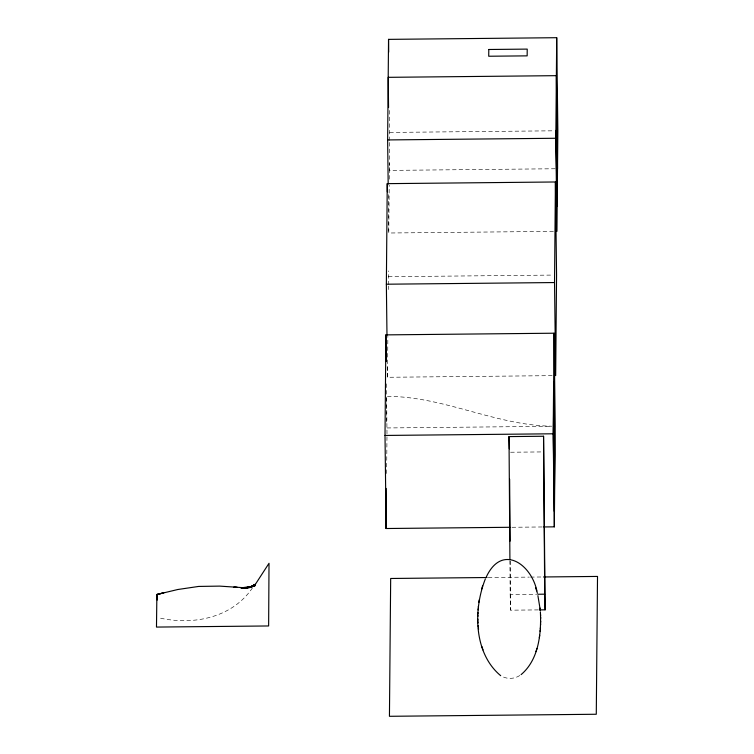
<?xml version="1.0" encoding="UTF-8"?>
<svg xmlns="http://www.w3.org/2000/svg" width="754" height="754" viewBox="0 0 754 754"><rect width="100%" height="100%" fill="white"/><g stroke="black" fill="none" stroke-linecap="round" stroke-linejoin="round"><path stroke-width="0.57" stroke-dasharray="3.77 2.83" d="M386.434 422.014L386.651 396.378C443.286 396.208 495.227 425.265 551.711 426.198M386.632 473.55L386.981 434.964M386.99 433.795L386.482 382.58M552.135 375.652L387.49 377.283L387.858 336.35M388.272 289.574L388.301 286.068M388.31 284.899L388.319 270.893M553.427 231.374L388.772 233.005L389.205 185.06M389.252 179.207L389.592 141.79M389.601 140.621L389.375 108.001M252.524 587.809C231.864 618.261 192.6 625.622 158.689 617.79M519.817 675.499C514.586 678.939 507.583 679.345 502.032 676.423M389.667 132.431L554.322 130.8M555.161 168.755L389.337 170.404L389.252 163.42M388.385 276.709L553.031 275.078M387.038 427.952L551.692 426.312M510.581 452.23L541.664 451.929M511.985 527.272L542.644 526.961M488.215 577.517L529.346 577.112M530.524 577.093L543.455 576.97M509.921 560.599L510.166 594.529L536.65 594.265M510.166 594.529L510.581 610.184L538.215 609.901M388.31 194.607L388.772 233.005M387.368 366.812L387.49 377.283M510.222 561.042L510.581 610.184"/><path stroke-width="1.13" d="M386.142 488.422L386.142 528.516L509.94 527.291M386.425 496.943L386.142 528.516L385.011 435.444L385.907 334.88L554.077 333.211L555.217 426.283L554.322 526.848L543.738 526.952M386.981 335.398L386.359 284.211L387.254 183.646L555.425 181.978L556.565 275.05L555.67 375.615L554.529 282.552L555.425 181.978M388.178 184.146L387.641 139.933L388.536 39.368L556.706 37.7L557.847 130.762L556.952 231.337L555.811 138.265L556.706 37.7M554.322 526.848L553.182 433.786L554.077 333.211M500.694 675.688C473.606 653.209 473.192 609.468 485.387 578.846M477.885 616.442L477.913 615.17M477.942 613.813L477.979 612.54M521.099 674.623C538.827 659.609 541.381 633.652 540.392 611.928M540.609 624.991L540.637 623.718M540.675 622.361L540.703 621.089M478.111 609.929L478.215 608.685M478.328 607.338L478.432 606.093M540.156 631.437L540.26 630.203M540.364 628.855L540.477 627.601M478.884 602.267L479.252 599.826M539.336 637.705L539.704 635.273M251.101 587.017L255.05 584.67L249.093 587.715L255.012 584.981L248.047 587.781L254.975 585.406L248 587.47L254.937 585.962L240.912 587.903L247.868 587.554L240.865 587.592L247.821 587.988L219.687 586.112L198.679 586.433L177.755 589.515L156.879 594.52L156.483 627.074L268.631 625.961L269.018 563.295L255.286 584.454M481.618 589.138L482.607 585.924M536.971 648.393L535.981 651.607M486.311 576.933C502.513 542.305 532.937 565.368 537.319 593.257M255.163 584.265L251.657 586.866M251.638 586.932L255.088 584.454L251.12 586.923M156.879 594.52L163.863 592.776L156.907 594.491L157.228 600.071M244.956 587.8L247.953 587.319M244.437 587.884L247.906 587.338M387.641 139.933L555.811 138.265M386.359 284.211L554.529 282.552M385.011 435.444L553.182 433.786M509.911 559.43L509.007 436.594L543.549 436.246L545.123 609.835L539.364 609.892M487.037 577.526L390.676 578.478L389.441 716.3L596.282 714.255L597.517 576.433L543.455 576.97M537.8 594.256L544.708 594.18L545.123 609.835M535.632 587.63L536.659 590.9M482.956 649.91L481.929 646.63M537.904 595.66L540.147 609.317M478.196 625.613L478.319 626.866M478.441 628.223L478.554 629.467M540.034 608.073L540.269 610.674M540.552 614.548L540.599 615.82M540.646 617.177L540.684 618.459M477.895 619.081L477.942 620.354M477.989 621.711L478.036 622.983M509.007 436.594L509.336 448.894M557.508 168.736L556.377 75.664L388.197 77.332L388.564 107.577M388.536 39.368L388.687 52.167M387.254 183.646L387.349 191.789M385.907 334.88L386.227 361.637M543.549 436.246L544.708 594.18M509.629 479.148L510.081 541.155M488.79 49.491L488.724 56.239L527.159 55.862L527.216 49.104L488.79 49.491M553.86 381.76L553.361 438.281L554.247 511.278L554.755 454.756L553.86 381.76M556.15 130.414L556.914 206.04L556.15 130.414M237.312 587.357L233.806 587.187L237.265 587.413"/></g></svg>
